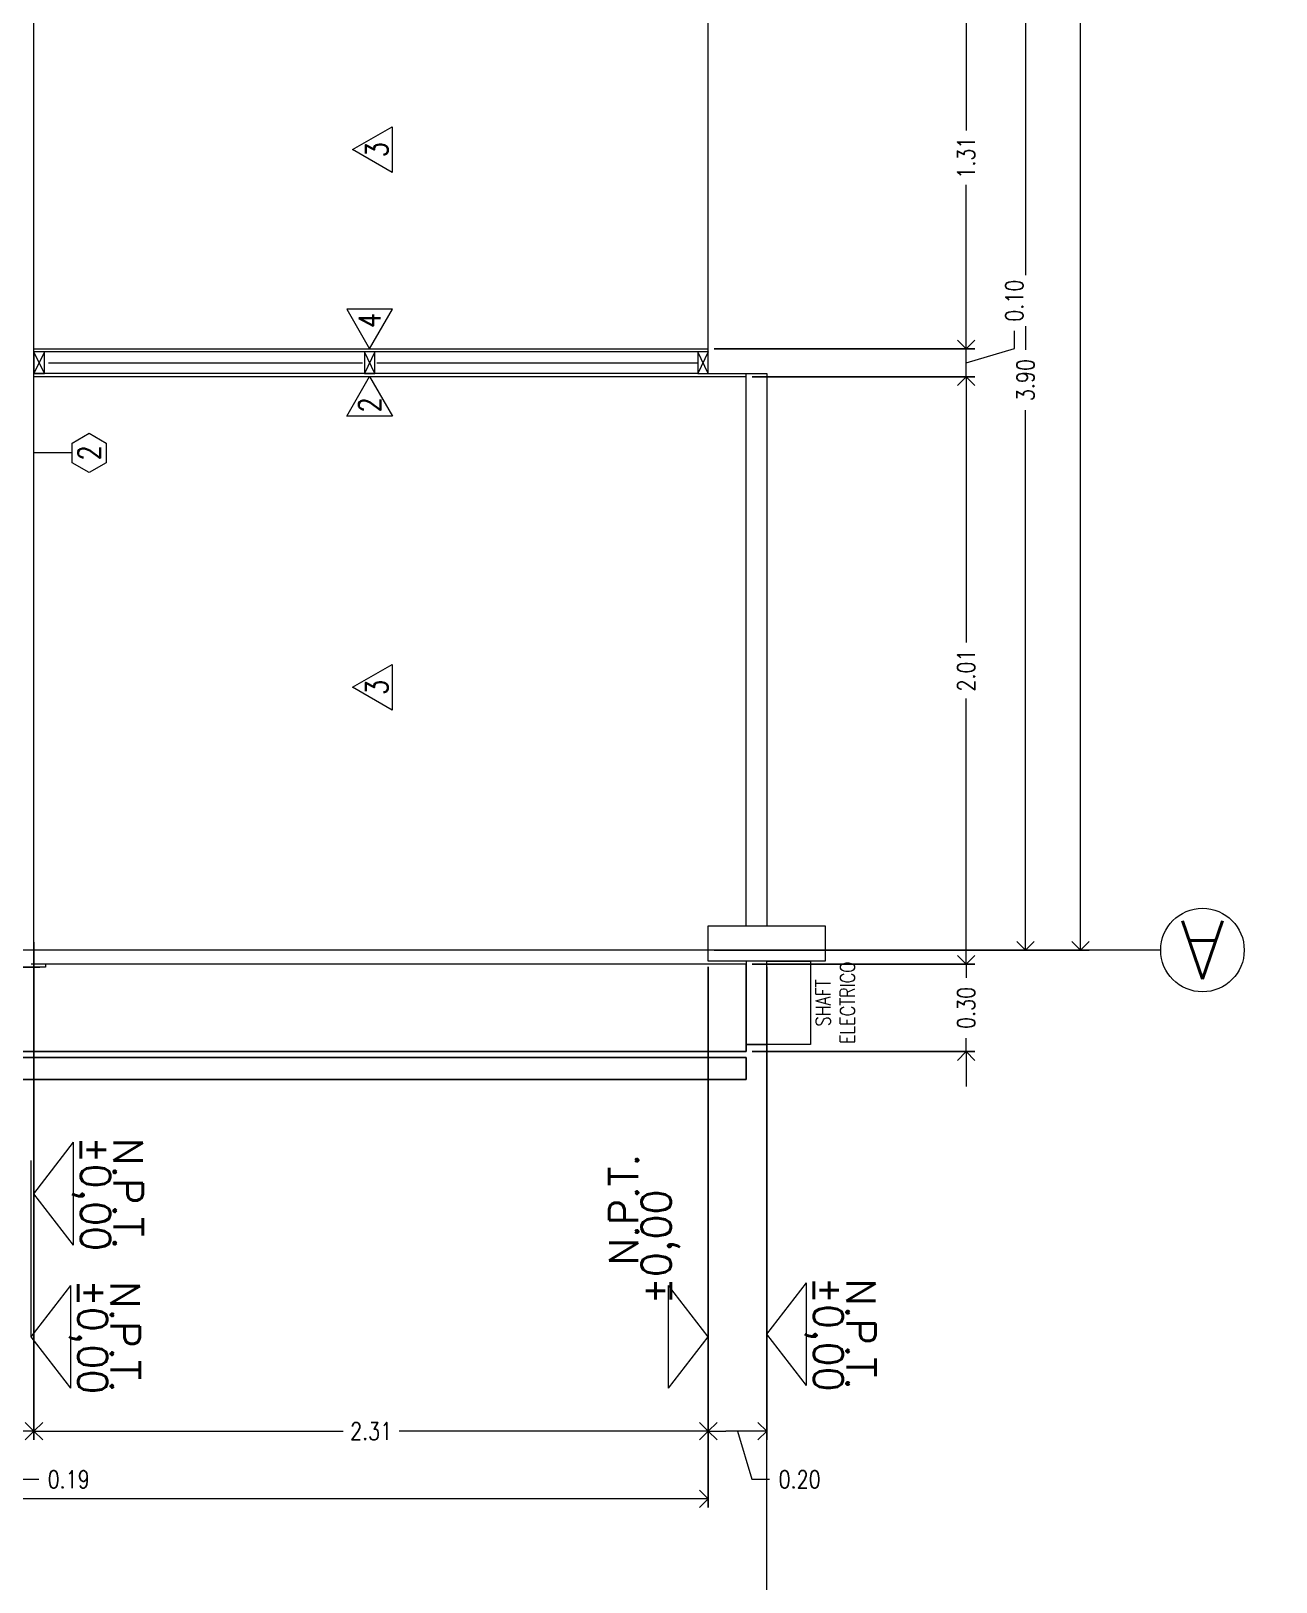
# Model space of a CAD drawing. Header units: metres. Extents: x -2 to 612, y -64 to 156.
# Drawn here: x 594.65 to 598.92, y 21.14 to 26.45 of the extents above; entities that cross this region are included whole.
import ezdxf
from ezdxf.enums import TextEntityAlignment as Align

# ---------------------------------------------------------------- set-up
doc = ezdxf.new("R2010")
doc.units = ezdxf.units.M
doc.header["$LTSCALE"] = 5
doc.header["$MEASUREMENT"] = 0
doc.linetypes.add('HIDDEN', pattern=[0.375, 0.25, -0.125])
doc.layers.get('0').update_dxf_attribs({"color": 30})
doc.layers.get('DEFPOINTS').update_dxf_attribs({"color": 210})
for name, color, linetype, lineweight in [('A-ANNO-DIMS', 3, 'Continuous', 18), ('A-ANNO-SYMB', 3, 'Continuous', 18), ('A-ANNO-TEXT', 3, 'Continuous', 18), ('A-DETL-MBND', 3, 'Continuous', 18), ('A-ELEV-MBE2', 4, 'Continuous', 25), ('A-ELEV-OVHD', 3, 'HIDDEN', 18), ('A-WALL-PATT', 8, 'Continuous', 18), ('A-WALL-STUD', 3, 'Continuous', 18)]:
    doc.layers.add(name, color=color, linetype=linetype, lineweight=lineweight)
doc.styles.add('E-ROMANS', font='romans.shx', dxfattribs={"width": 0.8})
doc.dimstyles.new('E-0050_ARW_12', dxfattribs={"dimscale": 0.001, "dimtxt": 60, "dimasz": 60, "dimexe": 30, "dimexo": 20, "dimgap": 30, "dimtad": 0, "dimzin": 0, "dimdsep": 46, "dimtxsty": 'E-ROMANS', "dimblk": 'OPEN90', "dimcen": 30, "dimclrd": 256, "dimclre": 256, "dimclrt": 256, "dimadec": 0, "dimazin": 0, "dimtfac": 1, "dimtmove": 1, "dimatfit": 3, "dimldrblk": 'OPEN90', "dimfxl": 1, "dimtfill": 1, "dimtolj": 1, "dimtzin": 0, "dimlwd": -1, "dimarcsym": 0})

# ---------------------------------------------------------------- blocks, each defined once
blk = doc.blocks.new('_Open90')
at = {"color": 0, "linetype": 'ByBlock', "lineweight": -2}
for p, q in [((0, 0), (-1, 0)), ((-0.5, 0.5), (0, 0)), ((0, 0), (-0.5, -0.5))]:
    blk.add_line(p, q, dxfattribs=at)
blk = doc.blocks.new('*D1497')
at = {"layer": 'A-ANNO-DIMS', "lineweight": -2, "transparency": 16777216}
for p, q in [((598.8952, 30.201), (598.2156, 30.201)), ((597.0004, 23.299), (598.2756, 23.299))]:
    blk.add_line(p, q, dxfattribs=at)
at = {"layer": 'A-ANNO-DIMS', "transparency": 16777216}
for p, q in [((598.2456, 30.141), (598.2456, 26.852)), ((598.2456, 23.359), (598.2456, 26.648))]:
    blk.add_line(p, q, dxfattribs=at)
at = {"layer": 'DEFPOINTS', "color": 0, "transparency": 16777216}
for p in [(598.2456, 30.201), (598.9152, 30.201), (596.9804, 23.299)]:
    blk.add_point(p, dxfattribs=at)
at = {"layer": 'A-ANNO-DIMS', "transparency": 16777216, "xscale": 0.06, "yscale": 0.06, "zscale": 0.06}
for p, rotation in [((598.2456, 30.201), 90), ((598.2456, 23.299), 270)]:
    blk.add_blockref('_Open90', p, dxfattribs=dict(at, rotation=rotation))
at = {"layer": 'A-ANNO-DIMS', "transparency": 16777216, "insert": (598.2456, 26.75), "char_height": 0.06, "attachment_point": 5, "rotation": 90, "style": 'E-ROMANS', "bg_fill": 3, "box_fill_scale": 1.25, "bg_fill_color": 256, "bg_fill_true_color": 13158600, "bg_fill_transparency": 0}
blk.add_mtext('\\A1;6.90', dxfattribs=at)
blk = doc.blocks.new('*D894')
at = {"layer": 'A-ANNO-DIMS', "lineweight": -2, "transparency": 16777216}
for p, q in [((596.9908, 27.202), (598.087, 27.202)), ((596.9908, 23.299), (598.087, 23.299))]:
    blk.add_line(p, q, dxfattribs=at)
at = {"layer": 'A-ANNO-DIMS', "transparency": 16777216}
for p, q in [((598.057, 27.142), (598.057, 25.3537)), ((598.057, 23.359), (598.057, 25.1474))]:
    blk.add_line(p, q, dxfattribs=at)
at = {"layer": 'DEFPOINTS', "color": 0, "transparency": 16777216}
for p in [(596.9708, 27.202), (596.9708, 23.299), (598.057, 23.299)]:
    blk.add_point(p, dxfattribs=at)
at = {"layer": 'A-ANNO-DIMS', "transparency": 16777216, "xscale": 0.06, "yscale": 0.06, "zscale": 0.06}
for p, rotation in [((598.057, 27.202), 90), ((598.057, 23.299), 270)]:
    blk.add_blockref('_Open90', p, dxfattribs=dict(at, rotation=rotation))
at = {"layer": 'A-ANNO-DIMS', "transparency": 16777216, "insert": (598.057, 25.2505), "char_height": 0.06, "attachment_point": 5, "rotation": 90, "style": 'E-ROMANS', "bg_fill": 3, "box_fill_scale": 1.25, "bg_fill_color": 256, "bg_fill_true_color": 13158600, "bg_fill_transparency": 0}
blk.add_mtext('\\A1;3.90', dxfattribs=at)
blk = doc.blocks.new('*D886')
at = {"layer": 'A-ANNO-DIMS', "lineweight": -2, "transparency": 16777216}
for p, q in [((596.9708, 23.2415), (596.9708, 21.6222)), ((597.1708, 23.2415), (597.1708, 21.6222))]:
    blk.add_line(p, q, dxfattribs=at)
at = {"layer": 'A-ANNO-DIMS', "transparency": 16777216}
for p, q in [((597.1108, 21.6522), (597.0308, 21.6522)), ((597.0708, 21.6522), (597.1203, 21.4872)), ((597.1203, 21.4872), (597.1803, 21.4872))]:
    blk.add_line(p, q, dxfattribs=at)
at = {"layer": 'DEFPOINTS', "color": 0, "transparency": 16777216}
for p in [(596.9708, 23.2615), (597.1708, 23.2615), (596.9708, 21.6522)]:
    blk.add_point(p, dxfattribs=at)
at = {"layer": 'A-ANNO-DIMS', "transparency": 16777216, "xscale": 0.06, "yscale": 0.06, "zscale": 0.06, "rotation": 180}
blk.add_blockref('_Open90', (596.9708, 21.6522), dxfattribs=at)
at = {"layer": 'A-ANNO-DIMS', "transparency": 16777216, "xscale": 0.06, "yscale": 0.06, "zscale": 0.06}
blk.add_blockref('_Open90', (597.1708, 21.6522), dxfattribs=at)
at = {"layer": 'A-ANNO-DIMS', "transparency": 16777216, "insert": (597.2835, 21.4872), "char_height": 0.06, "attachment_point": 5, "style": 'E-ROMANS', "bg_fill": 3, "box_fill_scale": 1.25, "bg_fill_color": 256, "bg_fill_true_color": 13158600, "bg_fill_transparency": 0}
blk.add_mtext('\\A1;0.20', dxfattribs=at)
blk = doc.blocks.new('*D887')
at = {"layer": 'A-ANNO-DIMS', "lineweight": -2, "transparency": 16777216}
for p, q in [((594.6608, 23.3265), (594.6608, 21.6222)), ((596.9708, 23.2415), (596.9708, 21.6222))]:
    blk.add_line(p, q, dxfattribs=at)
at = {"layer": 'A-ANNO-DIMS', "transparency": 16777216}
for p, q in [((594.7208, 21.6522), (595.7195, 21.6522)), ((596.9108, 21.6522), (595.9121, 21.6522))]:
    blk.add_line(p, q, dxfattribs=at)
at = {"layer": 'DEFPOINTS', "color": 0, "transparency": 16777216}
for p in [(594.6608, 23.3465), (596.9708, 23.2615), (594.6608, 21.6522)]:
    blk.add_point(p, dxfattribs=at)
at = {"layer": 'A-ANNO-DIMS', "transparency": 16777216, "xscale": 0.06, "yscale": 0.06, "zscale": 0.06, "rotation": 180}
blk.add_blockref('_Open90', (594.6608, 21.6522), dxfattribs=at)
at = {"layer": 'A-ANNO-DIMS', "transparency": 16777216, "xscale": 0.06, "yscale": 0.06, "zscale": 0.06}
blk.add_blockref('_Open90', (596.9708, 21.6522), dxfattribs=at)
at = {"layer": 'A-ANNO-DIMS', "transparency": 16777216, "insert": (595.8158, 21.6522), "char_height": 0.06, "attachment_point": 5, "style": 'E-ROMANS', "bg_fill": 3, "box_fill_scale": 1.25, "bg_fill_color": 256, "bg_fill_true_color": 13158600, "bg_fill_transparency": 0}
blk.add_mtext('\\A1;2.31', dxfattribs=at)
blk = doc.blocks.new('*D888')
at = {"layer": 'A-ANNO-DIMS', "lineweight": -2, "transparency": 16777216}
for p, q in [((594.4758, 23.3155), (594.4758, 21.6222)), ((594.6608, 23.3265), (594.6608, 21.6222))]:
    blk.add_line(p, q, dxfattribs=at)
at = {"layer": 'A-ANNO-DIMS', "transparency": 16777216}
for p, q in [((594.6008, 21.6522), (594.5358, 21.6522)), ((594.5683, 21.6522), (594.6178, 21.4872)), ((594.6178, 21.4872), (594.6778, 21.4872))]:
    blk.add_line(p, q, dxfattribs=at)
at = {"layer": 'DEFPOINTS', "color": 0, "transparency": 16777216}
for p in [(594.4758, 23.3355), (594.6608, 23.3465), (594.4758, 21.6522)]:
    blk.add_point(p, dxfattribs=at)
at = {"layer": 'A-ANNO-DIMS', "transparency": 16777216, "xscale": 0.06, "yscale": 0.06, "zscale": 0.06, "rotation": 180}
blk.add_blockref('_Open90', (594.4758, 21.6522), dxfattribs=at)
at = {"layer": 'A-ANNO-DIMS', "transparency": 16777216, "xscale": 0.06, "yscale": 0.06, "zscale": 0.06}
blk.add_blockref('_Open90', (594.6608, 21.6522), dxfattribs=at)
at = {"layer": 'A-ANNO-DIMS', "transparency": 16777216, "insert": (594.7798, 21.4872), "char_height": 0.06, "attachment_point": 5, "style": 'E-ROMANS', "bg_fill": 3, "box_fill_scale": 1.25, "bg_fill_color": 256, "bg_fill_true_color": 13158600, "bg_fill_transparency": 0}
blk.add_mtext('\\A1;0.19', dxfattribs=at)
blk = doc.blocks.new('*D890')
at = {"layer": 'A-ANNO-DIMS', "lineweight": -2, "transparency": 16777216}
for p, q in [((596.9708, 23.2415), (596.9708, 21.3905)), ((590.7739, 22.9191), (590.7739, 21.3905))]:
    blk.add_line(p, q, dxfattribs=at)
at = {"layer": 'A-ANNO-DIMS', "transparency": 16777216}
for p, q in [((590.8339, 21.4205), (593.7704, 21.4205)), ((596.9108, 21.4205), (593.9744, 21.4205))]:
    blk.add_line(p, q, dxfattribs=at)
at = {"layer": 'DEFPOINTS', "color": 0, "transparency": 16777216}
for p in [(596.9708, 23.2615), (590.7739, 22.9391), (590.7739, 21.4205)]:
    blk.add_point(p, dxfattribs=at)
at = {"layer": 'A-ANNO-DIMS', "transparency": 16777216, "xscale": 0.06, "yscale": 0.06, "zscale": 0.06, "rotation": 180}
blk.add_blockref('_Open90', (590.7739, 21.4205), dxfattribs=at)
at = {"layer": 'A-ANNO-DIMS', "transparency": 16777216, "xscale": 0.06, "yscale": 0.06, "zscale": 0.06}
blk.add_blockref('_Open90', (596.9708, 21.4205), dxfattribs=at)
at = {"layer": 'A-ANNO-DIMS', "transparency": 16777216, "insert": (593.8724, 21.4205), "char_height": 0.06, "attachment_point": 5, "style": 'E-ROMANS', "bg_fill": 3, "box_fill_scale": 1.25, "bg_fill_color": 256, "bg_fill_true_color": 13158600, "bg_fill_transparency": 0}
blk.add_mtext('\\A1;6.20', dxfattribs=at)
blk = doc.blocks.new('*D1507')
at = {"layer": 'A-ANNO-DIMS', "transparency": 16777216}
for p, q in [((597.854, 23.3105), (597.854, 23.3705)), ((597.854, 23.2505), (597.854, 23.2042)), ((597.854, 22.9515), (597.854, 22.9979)), ((597.854, 22.8915), (597.854, 22.8315))]:
    blk.add_line(p, q, dxfattribs=at)
at = {"layer": 'A-ANNO-DIMS', "lineweight": -2, "transparency": 16777216}
for p, q in [((597.1208, 23.2505), (597.884, 23.2505)), ((597.1208, 22.9515), (597.884, 22.9515))]:
    blk.add_line(p, q, dxfattribs=at)
at = {"layer": 'DEFPOINTS', "color": 0, "transparency": 16777216}
for p in [(597.1008, 23.2505), (597.854, 23.2505), (597.1008, 22.9515)]:
    blk.add_point(p, dxfattribs=at)
at = {"layer": 'A-ANNO-DIMS', "transparency": 16777216, "xscale": 0.06, "yscale": 0.06, "zscale": 0.06}
for p, rotation in [((597.854, 23.2505), 270), ((597.854, 22.9515), 90)]:
    blk.add_blockref('_Open90', p, dxfattribs=dict(at, rotation=rotation))
at = {"layer": 'A-ANNO-DIMS', "transparency": 16777216, "insert": (597.854, 23.101), "char_height": 0.06, "attachment_point": 5, "rotation": 90, "style": 'E-ROMANS', "bg_fill": 3, "box_fill_scale": 1.25, "bg_fill_color": 256, "bg_fill_true_color": 13158600, "bg_fill_transparency": 0}
blk.add_mtext('\\A1;0.30', dxfattribs=at)
blk = doc.blocks.new('*D1508')
at = {"layer": 'A-ANNO-DIMS', "lineweight": -2, "transparency": 16777216}
for p, q in [((597.1208, 25.2615), (597.884, 25.2615)), ((597.1208, 23.2505), (597.884, 23.2505))]:
    blk.add_line(p, q, dxfattribs=at)
at = {"layer": 'A-ANNO-DIMS', "transparency": 16777216}
for p, q in [((597.854, 25.2015), (597.854, 24.3523)), ((597.854, 23.3105), (597.854, 24.1598))]:
    blk.add_line(p, q, dxfattribs=at)
at = {"layer": 'DEFPOINTS', "color": 0, "transparency": 16777216}
for p in [(597.1008, 25.2615), (597.854, 25.2615), (597.1008, 23.2505)]:
    blk.add_point(p, dxfattribs=at)
at = {"layer": 'A-ANNO-DIMS', "transparency": 16777216, "xscale": 0.06, "yscale": 0.06, "zscale": 0.06}
for p, rotation in [((597.854, 25.2615), 90), ((597.854, 23.2505), 270)]:
    blk.add_blockref('_Open90', p, dxfattribs=dict(at, rotation=rotation))
at = {"layer": 'A-ANNO-DIMS', "transparency": 16777216, "insert": (597.854, 24.256), "char_height": 0.06, "attachment_point": 5, "rotation": 90, "style": 'E-ROMANS', "bg_fill": 3, "box_fill_scale": 1.25, "bg_fill_color": 256, "bg_fill_true_color": 13158600, "bg_fill_transparency": 0}
blk.add_mtext('\\A1;2.01', dxfattribs=at)
blk = doc.blocks.new('*D891')
at = {"layer": 'A-ANNO-DIMS', "transparency": 16777216}
for p, q in [((597.854, 25.4175), (597.854, 25.4775)), ((598.019, 25.359), (598.019, 25.419)), ((597.854, 25.3095), (598.019, 25.359)), ((597.854, 25.2615), (597.854, 25.3575)), ((597.854, 25.2615), (597.854, 25.3575)), ((597.854, 25.2015), (597.854, 25.1415))]:
    blk.add_line(p, q, dxfattribs=at)
at = {"layer": 'A-ANNO-DIMS', "lineweight": -2, "transparency": 16777216}
for p, q in [((596.9908, 25.3575), (597.884, 25.3575)), ((597.1208, 25.2615), (597.884, 25.2615))]:
    blk.add_line(p, q, dxfattribs=at)
at = {"layer": 'DEFPOINTS', "color": 0, "transparency": 16777216}
for p in [(596.9708, 25.3575), (597.854, 25.3575), (597.1008, 25.2615)]:
    blk.add_point(p, dxfattribs=at)
at = {"layer": 'A-ANNO-DIMS', "transparency": 16777216, "xscale": 0.06, "yscale": 0.06, "zscale": 0.06}
for p, rotation in [((597.854, 25.3575), 270), ((597.854, 25.2615), 90)]:
    blk.add_blockref('_Open90', p, dxfattribs=dict(at, rotation=rotation))
at = {"layer": 'A-ANNO-DIMS', "transparency": 16777216, "insert": (598.019, 25.5222), "char_height": 0.06, "attachment_point": 5, "rotation": 90, "style": 'E-ROMANS', "bg_fill": 3, "box_fill_scale": 1.25, "bg_fill_color": 256, "bg_fill_true_color": 13158600, "bg_fill_transparency": 0}
blk.add_mtext('\\A1;0.10', dxfattribs=at)
blk = doc.blocks.new('*D892')
at = {"layer": 'A-ANNO-DIMS', "lineweight": -2, "transparency": 16777216}
for p, q in [((596.9908, 26.6665), (597.884, 26.6665)), ((596.9908, 25.3575), (597.884, 25.3575))]:
    blk.add_line(p, q, dxfattribs=at)
at = {"layer": 'A-ANNO-DIMS', "transparency": 16777216}
for p, q in [((597.854, 26.6065), (597.854, 26.1049)), ((597.854, 25.4175), (597.854, 25.9192))]:
    blk.add_line(p, q, dxfattribs=at)
at = {"layer": 'DEFPOINTS', "color": 0, "transparency": 16777216}
for p in [(596.9708, 26.6665), (597.854, 26.6665), (596.9708, 25.3575)]:
    blk.add_point(p, dxfattribs=at)
at = {"layer": 'A-ANNO-DIMS', "transparency": 16777216, "xscale": 0.06, "yscale": 0.06, "zscale": 0.06}
for p, rotation in [((597.854, 26.6665), 90), ((597.854, 25.3575), 270)]:
    blk.add_blockref('_Open90', p, dxfattribs=dict(at, rotation=rotation))
at = {"layer": 'A-ANNO-DIMS', "transparency": 16777216, "insert": (597.854, 26.012), "char_height": 0.06, "attachment_point": 5, "rotation": 90, "style": 'E-ROMANS', "bg_fill": 3, "box_fill_scale": 1.25, "bg_fill_color": 256, "bg_fill_true_color": 13158600, "bg_fill_transparency": 0}
blk.add_mtext('\\A1;1.31', dxfattribs=at)
blk = doc.blocks.new('*D1374')
at = {"layer": 'A-ANNO-DIMS', "transparency": 16777216}
for p, q in [((594.2621, 23.3955), (594.2621, 23.4555)), ((594.1571, 23.3195), (594.1571, 23.3795)), ((594.2621, 23.288), (594.1571, 23.3195)), ((594.2621, 23.2405), (594.2621, 23.3355)), ((594.2621, 23.2405), (594.2621, 23.3355)), ((594.2621, 23.1805), (594.2621, 23.1205))]:
    blk.add_line(p, q, dxfattribs=at)
at = {"layer": 'A-ANNO-DIMS', "lineweight": -2, "transparency": 16777216}
for p, q in [((594.4558, 23.3355), (594.2321, 23.3355)), ((594.6808, 23.2405), (594.2321, 23.2405))]:
    blk.add_line(p, q, dxfattribs=at)
at = {"layer": 'DEFPOINTS', "color": 0, "transparency": 16777216}
for p in [(594.2621, 23.3355), (594.4758, 23.3355), (594.7008, 23.2405)]:
    blk.add_point(p, dxfattribs=at)
at = {"layer": 'A-ANNO-DIMS', "transparency": 16777216, "xscale": 0.06, "yscale": 0.06, "zscale": 0.06}
for p, rotation in [((594.2621, 23.3355), 270), ((594.2621, 23.2405), 90)]:
    blk.add_blockref('_Open90', p, dxfattribs=dict(at, rotation=rotation))
at = {"layer": 'A-ANNO-DIMS', "transparency": 16777216, "insert": (594.1571, 23.4827), "char_height": 0.06, "attachment_point": 5, "rotation": 90, "style": 'E-ROMANS', "bg_fill": 3, "box_fill_scale": 1.25, "bg_fill_color": 256, "bg_fill_true_color": 13158600, "bg_fill_transparency": 0}
blk.add_mtext('\\A1;0.10', dxfattribs=at)

msp = doc.modelspace()

# ---------------------------------------------------------------- linework, layer by layer
at = {"layer": 'A-ANNO-SYMB'}
for p, q in [((596.97082, 25.27254), (596.97082, 30.23854)), ((598.52028, 23.29904), (589.91055, 23.29904)), ((597.17082, 20.83027), (597.17082, 23.26154))]:
    msp.add_line(p, q, dxfattribs=at)
at = {"layer": 'A-ANNO-SYMB', "linetype": 'HIDDEN'}
for p, q in [((594.65082, 21.97511), (594.65082, 22.57908)), ((596.97082, 21.97511), (596.97082, 22.57908))]:
    msp.add_line(p, q, dxfattribs=at)
at = {"layer": 'A-ANNO-SYMB'}
for points in [[(595.75191, 26.03954), (595.88777, 26.11798), (595.88777, 25.9611)], [(595.75191, 26.03954), (595.88777, 26.11798), (595.88777, 25.9611)], [(595.75191, 24.19872), (595.88777, 24.27716), (595.88777, 24.12028)], [(595.75191, 24.19872), (595.88777, 24.27716), (595.88777, 24.12028)]]:
    msp.add_lwpolyline(points, close=True, dxfattribs=at)
at = {"layer": 'A-ANNO-SYMB', "linetype": 'HIDDEN'}
msp.add_lwpolyline([(594.66082, 22.46506), (594.66082, 22.57908)], dxfattribs=at)
at = {"layer": 'A-DETL-MBND'}
for p, q in [((596.93482, 25.27254), (594.66082, 25.27254)), ((597.17082, 23.26154), (597.10082, 23.26154))]:
    msp.add_line(p, q, dxfattribs=at)
for points in [[(594.66082, 23.25054), (594.66082, 27.15451)], [(597.10082, 23.26154), (597.10082, 23.25054), (594.65082, 23.25054)], [(594.70083, 23.25054), (594.70083, 23.24054), (592.31082, 23.24054)]]:
    msp.add_lwpolyline(points, dxfattribs=at)
at = {"layer": 'A-ELEV-MBE2'}
for p, q in [((592.32759, 22.95153), (597.10082, 22.95153)), ((597.10082, 22.97553), (597.17082, 22.97553)), ((597.10082, 22.93153), (597.10082, 22.85653))]:
    msp.add_line(p, q, dxfattribs=at)
for points in [[(597.10082, 22.95153), (597.10082, 23.25054)], [(592.27282, 22.93153), (597.10082, 22.93153)], [(597.10082, 22.85653), (592.27282, 22.85653)]]:
    msp.add_lwpolyline(points, dxfattribs=at)
at = {"layer": 'A-ELEV-OVHD'}
msp.add_line((594.79171, 25.00122), (594.66082, 25.00122), dxfattribs=at)
for points in [[(595.81082, 25.35754), (595.88926, 25.49341), (595.73238, 25.4934)], [(595.81082, 25.26254), (595.88926, 25.12668), (595.73238, 25.12668)], [(594.90832, 24.96756), (594.85001, 24.9339), (594.79171, 24.96756), (594.79171, 25.03489), (594.85001, 25.06855), (594.90832, 25.03489)]]:
    msp.add_lwpolyline(points, close=True, dxfattribs=at)
at = {"layer": 'A-WALL-PATT', "ltscale": 0.1}
for p, q in [((594.71082, 25.31004), (595.78582, 25.31004)), ((595.83582, 25.31004), (596.93482, 25.31004))]:
    msp.add_line(p, q, dxfattribs=at)
at = {"layer": 'A-WALL-STUD'}
for p, q in [((594.69682, 25.27254), (594.66082, 25.34754)), ((594.69682, 25.34754), (594.66082, 25.27254)), ((595.82882, 25.27254), (595.79282, 25.34754)), ((595.82882, 25.34754), (595.79282, 25.27254))]:
    msp.add_line(p, q, dxfattribs=at)
for points in [[(594.69682, 25.27254), (594.69682, 25.34754), (594.66082, 25.34754), (594.66082, 25.27254)], [(595.82882, 25.27254), (595.82882, 25.34754), (595.79282, 25.34754), (595.79282, 25.27254)]]:
    msp.add_lwpolyline(points, close=True, dxfattribs=at)

# ---------------------------------------------------------------- texts
at = {"layer": 'A-ANNO-TEXT', "char_height": 0.075, "attachment_point": 5, "style": 'E-ROMANS'}
for s, insert, rotation in [('\\pi-0.45,l0.45,t0.45;3', (595.83517, 26.03954), 89.99952), ('\\pi-0.45,l0.45,t0.45;4', (595.81082, 25.45445), 90.00048), ('\\pi-0.45,l0.45,t0.45;2', (595.81082, 25.16564), 89.99952), ('\\pi-0.45,l0.45,t0.45;2', (594.85001, 25.00122), 89.99952), ('\\pi-0.45,l0.45,t0.45;3', (595.83517, 24.19872), 89.99952)]:
    msp.add_mtext(s, dxfattribs=dict(at, insert=insert, rotation=rotation))
at = {"layer": 'A-ANNO-TEXT', "style": 'E-ROMANS'}
msp.add_attdef('N.P.T.', text='N.', height=0.1, rotation=270, dxfattribs=at).set_placement((597.41362, 21.9844), align=Align.BOTTOM_CENTER)

# ---------------------------------------------------------------- next in the draw order: dimensions: what is measured, and where the dimension line sits
at = {"layer": 'A-ANNO-DIMS'}
for base, p1, p2, angle, picture, middle in [((598.24557, 30.20104), (596.98042, 23.29904), (598.91521, 30.20104), 90, '*D1497', (598.24557, 26.75004)), ((596.97082, 21.65224), (597.17082, 23.26154), (596.97082, 23.26154), 180, '*D886', (597.21032, 21.48724))]:
    dim = msp.add_linear_dim(base=base, p1=p1, p2=p2, angle=angle, dimstyle='E-0050_ARW_12', dxfattribs=at)
    dim.commit()
    dim.dimension.update_dxf_attribs({"geometry": picture, "text_midpoint": middle})

# ---------------------------------------------------------------- next in the draw order: linework, layer by layer
at = {"layer": 'A-ANNO-SYMB'}
for points in [[(597.3067, 21.80837), (597.17082, 21.9844), (597.3067, 22.16044)], [(597.3067, 21.80837), (597.3067, 22.16044)]]:
    msp.add_lwpolyline(points, dxfattribs=at)
msp.add_circle((598.66331, 23.29904), 0.14303, dxfattribs=at)

# ---------------------------------------------------------------- next in the draw order: texts
at = {"layer": 'A-ANNO-TEXT', "style": 'E-ROMANS'}
msp.add_attdef('A', text='0.00', height=0.2, rotation=180, dxfattribs=at).set_placement((598.66331, 23.29904), align=Align.MIDDLE_CENTER)
msp.add_attdef('%%P0,00', text='0.00', height=0.1, rotation=270, dxfattribs=at).set_placement((597.30202, 21.9844), align=Align.BOTTOM_CENTER)

# ---------------------------------------------------------------- next in the draw order: dimensions: what is measured, and where the dimension line sits
at = {"layer": 'A-ANNO-DIMS'}
dim = msp.add_linear_dim(base=(598.05695, 23.29904), p1=(596.97082, 27.20201), p2=(596.97082, 23.29904), angle=90, dimstyle='E-0050_ARW_12', dxfattribs=at)
dim.commit()
dim.dimension.update_dxf_attribs({"geometry": '*D894', "text_midpoint": (598.05695, 25.25053)})

# ---------------------------------------------------------------- next in the draw order: dimensions: what is measured, and where the dimension line sits
for base, p1, p2, angle, picture, middle in [((597.85403, 23.25054), (597.10082, 22.95153), (597.10082, 23.25054), 90, '*D1507', (597.85403, 23.10104)), ((594.66082, 21.65224), (596.97082, 23.26154), (594.66082, 23.34654), 180, '*D887', (595.81582, 21.65224))]:
    dim = msp.add_linear_dim(base=base, p1=p1, p2=p2, angle=angle, dimstyle='E-0050_ARW_12', dxfattribs=at)
    dim.commit()
    dim.dimension.update_dxf_attribs({"geometry": picture, "text_midpoint": middle})

# ---------------------------------------------------------------- next in the draw order: dimensions: what is measured, and where the dimension line sits
for base, p1, p2, angle, picture, middle in [((597.85403, 25.26154), (597.10082, 23.25054), (597.10082, 25.26154), 90, '*D1508', (597.85403, 24.25604)), ((594.4758235583, 21.6522390138), (594.6608235583, 23.3465440483), (594.4758235583, 23.3355397607), 180, '*D888', (594.7078235583, 21.4872390138))]:
    dim = msp.add_linear_dim(base=base, p1=p1, p2=p2, angle=angle, dimstyle='E-0050_ARW_12', dxfattribs=at)
    dim.commit()
    dim.dimension.update_dxf_attribs({"geometry": picture, "text_midpoint": middle})

# ---------------------------------------------------------------- next in the draw order: linework, layer by layer
at = {"layer": 'A-ANNO-SYMB'}
msp.add_lwpolyline([(597.17082, 23.26154), (597.32082, 23.26154), (597.32082, 22.97553), (597.17082, 22.97553)], close=True, dxfattribs=at)
at = {"layer": 'A-DETL-MBND'}
msp.add_line((597.10082, 23.26154), (597.10082, 23.26154), dxfattribs=at)

# ---------------------------------------------------------------- next in the draw order: texts
at = {"layer": 'A-ANNO-TEXT', "insert": (597.40603, 23.11854), "char_height": 0.05, "attachment_point": 5, "rotation": 90, "style": 'E-ROMANS'}
msp.add_mtext('\\pi-0.3,l0.3,t0.3;SHAFT\\PELECTRICO', dxfattribs=at)

# ---------------------------------------------------------------- next in the draw order: dimensions: what is measured, and where the dimension line sits
at = {"layer": 'A-ANNO-DIMS'}
for base, p1, p2, angle, picture, middle in [((597.85403, 25.35754), (597.10082, 25.26154), (596.97082, 25.35754), 90, '*D891', (598.01903, 25.44904)), ((590.77388, 21.42046), (596.97082, 23.26154), (590.77388, 22.93905), 180, '*D890', (593.87235, 21.42046))]:
    dim = msp.add_linear_dim(base=base, p1=p1, p2=p2, angle=angle, dimstyle='E-0050_ARW_12', dxfattribs=at)
    dim.commit()
    dim.dimension.update_dxf_attribs({"geometry": picture, "text_midpoint": middle})

# ---------------------------------------------------------------- next in the draw order: linework, layer by layer
at = {"layer": 'A-ANNO-SYMB'}
for points in [[(596.97082, 25.27254), (597.17082, 25.27254), (597.17082, 23.38154)], [(594.7967, 22.28903), (594.66082, 22.46506), (594.7967, 22.6411)], [(594.7967, 22.28903), (594.7967, 22.6411)], [(594.7867, 21.79908), (594.65082, 21.97511), (594.7867, 22.15115)], [(594.7867, 21.79908), (594.7867, 22.15115)], [(596.83495, 21.79908), (596.83495, 22.15115)], [(596.83495, 21.79908), (596.97082, 21.97511), (596.83495, 22.15115)]]:
    msp.add_lwpolyline(points, dxfattribs=at)
msp.add_lwpolyline([(596.97082, 23.26154), (596.97082, 23.38154), (597.37082, 23.38154), (597.37082, 23.26154)], close=True, dxfattribs=at)
at = {"layer": 'A-DETL-MBND'}
for p, q in [((597.10082, 25.26154), (597.10082, 25.27254)), ((597.10082, 23.38154), (597.10082, 25.26154))]:
    msp.add_line(p, q, dxfattribs=at)
msp.add_lwpolyline([(597.10082, 25.26154), (594.66082, 25.26154)], dxfattribs=at)

# ---------------------------------------------------------------- next in the draw order: texts
at = {"layer": 'A-ANNO-TEXT', "style": 'E-ROMANS'}
for tag, text, rotation, p in [('%%P0,00', '0.00', 270, (594.79202, 22.46506)), ('N.P.T.', 'N.', 270, (594.90362, 22.46506)), ('N.P.T.', 'N.', 90, (596.76082, 22.41045)), ('%%P0,00', '0.00', 90, (596.87241, 22.28228)), ('%%P0,00', '0.00', 270, (594.78202, 21.97511)), ('N.P.T.', 'N.', 270, (594.89362, 21.97511))]:
    msp.add_attdef(tag, text=text, height=0.1, rotation=rotation, dxfattribs=at).set_placement(p, align=Align.BOTTOM_CENTER)

# ---------------------------------------------------------------- next in the draw order: dimensions: what is measured, and where the dimension line sits
at = {"layer": 'A-ANNO-DIMS'}
for base, p1, p2, picture, middle in [((597.85403, 26.66652), (596.97082, 25.35754), (596.97082, 26.66652), '*D892', (597.85403, 26.01203)), ((594.2621284602, 23.3355397607), (594.7008266506, 23.2405397607), (594.4758235583, 23.3355397607), '*D1374', (594.1571284602, 23.4095397607))]:
    dim = msp.add_linear_dim(base=base, p1=p1, p2=p2, angle=90, dimstyle='E-0050_ARW_12', dxfattribs=at)
    dim.commit()
    dim.dimension.update_dxf_attribs({"geometry": picture, "text_midpoint": middle})

# ---------------------------------------------------------------- next in the draw order: linework, layer by layer
at = {"layer": 'A-DETL-MBND'}
for points in [[(594.66082, 25.35754), (596.97082, 25.35754)], [(596.97082, 25.34754), (594.66082, 25.34754)]]:
    msp.add_lwpolyline(points, dxfattribs=at)
at = {"layer": 'A-WALL-STUD'}
for p, q in [((596.97082, 25.27254), (596.93482, 25.34754)), ((596.97082, 25.34754), (596.93482, 25.27254))]:
    msp.add_line(p, q, dxfattribs=at)
msp.add_lwpolyline([(596.97082, 25.27254), (596.97082, 25.34754), (596.93482, 25.34754), (596.93482, 25.27254)], close=True, dxfattribs=at)

doc.saveas('drawing.dxf')
